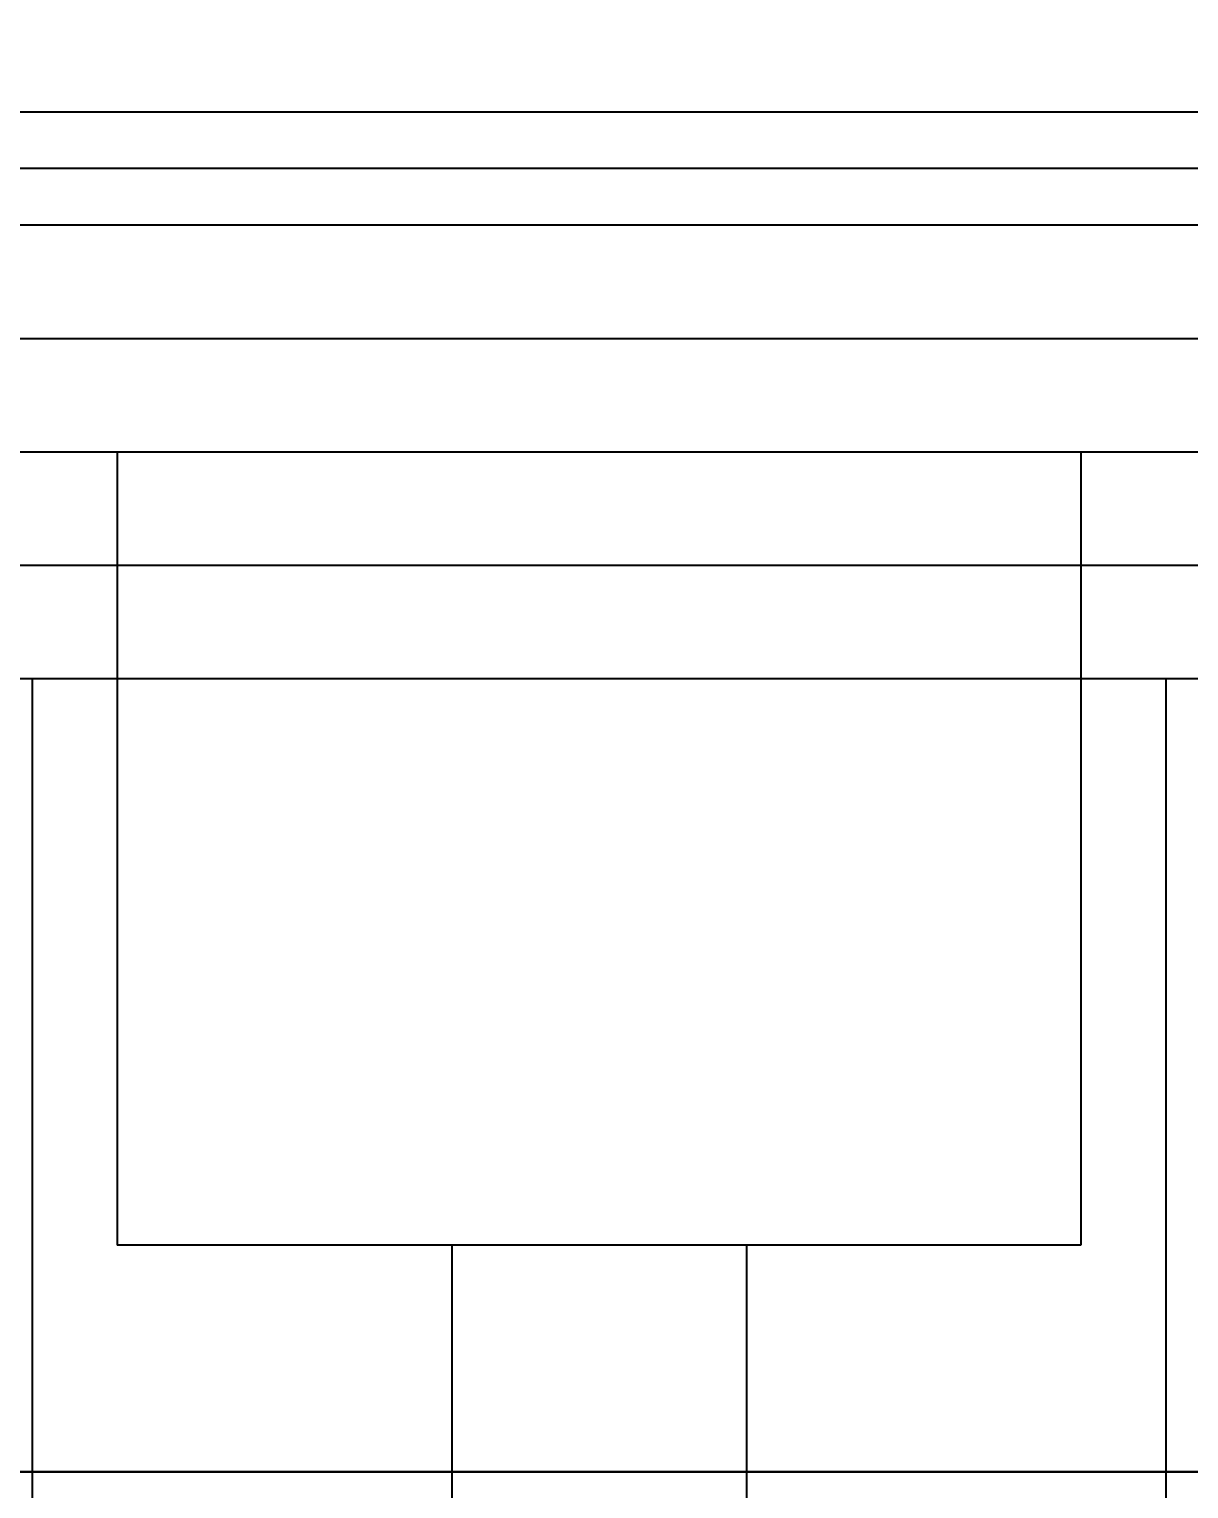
# Model space of a CAD drawing. Extents: x 114 to 332, y 121 to 329.
# Drawn here: x 160.19 to 170.42, y 285.43 to 298.31 of the extents above; entities that cross this region are included whole.
import ezdxf

# ---------------------------------------------------------------- set-up
doc = ezdxf.new("R2010")
doc.units = 0
doc.layers.get('0').update_dxf_attribs({"linetype": 'CONTINUOUS'})
doc.layers.add('08-17-1_DXF_CONTINUOUS_LIN', color=7, linetype='CONTINUOUS')
doc.layers.add('CAXA4', color=3, linetype='CONTINUOUS')
doc.styles.add('标准', font='', dxfattribs={"width": 0.667})
doc.styles.get('标准').set_extended_font_data('仿宋_GB2312')
doc.dimstyles.new('标准', dxfattribs={"dimtxt": 3.5, "dimasz": 4, "dimexe": 2, "dimexo": 0, "dimtad": 1, "dimdec": 1, "dimtxsty": '标准', "dimcen": 0, "dimdle": 6, "dimazin": 3, "dimtfac": 1, "dimtdec": 3, "dimtmove": 0, "dimatfit": 3, "dimtolj": 1, "dimtzin": 0})

# ---------------------------------------------------------------- blocks, each defined once
blk = doc.blocks.new('*D1')
at = {"layer": 'CAXA4', "linetype": 'CONTINUOUS'}
for points in [[(114.27, 323.195), (118.27, 323.695), (118.27, 322.695)], [(216.17, 323.195), (212.17, 323.695), (212.17, 322.695)]]:
    blk.add_hatch(color=0, dxfattribs=at).paths.add_polyline_path(points, flags=0)
at = {"layer": 'CAXA4', "color": 0, "linetype": 'CONTINUOUS'}
for p, q in [((114.27, 285.58), (114.27, 325.195)), ((216.17, 285.58), (216.17, 325.195)), ((216.17, 323.195), (114.27, 323.195))]:
    blk.add_line(p, q, dxfattribs=at)
at = {"layer": 'CAXA4', "color": 0, "linetype": 'CONTINUOUS', "insert": (160.522, 328.615), "char_height": 3.5, "attachment_point": 1, "style": '标准'}
blk.add_mtext('\\f仿宋_GB2312|b0|i0|p34;101.9', dxfattribs=at)

msp = doc.modelspace()

# ---------------------------------------------------------------- linework, layer by layer
at = {"color": 6, "linetype": 'CONTINUOUS'}
for p, q in [((194.067, 297.58), (136.372, 297.58)), ((193.62, 297.08), (136.82, 297.08)), ((195.085, 296.581), (135.354, 296.58)), ((137.22, 295.58), (193.22, 295.58)), ((115.427, 294.58), (215.012, 294.58)), ((160.97, 294.58), (160.97, 287.58)), ((169.47, 294.58), (169.47, 287.58)), ((135.406, 293.581), (179.62, 293.581)), ((116.392, 292.58), (214.047, 292.58)), ((160.22, 292.58), (160.22, 284.38)), ((170.22, 292.58), (170.22, 284.38)), ((169.47, 287.58), (160.97, 287.58)), ((163.92, 287.58), (163.92, 284.38)), ((166.52, 287.58), (166.52, 284.38)), ((114.27, 285.58), (216.17, 285.58))]:
    msp.add_line(p, q, dxfattribs=at)
at = {"layer": '08-17-1_DXF_CONTINUOUS_LIN', "color": 7, "linetype": 'CONTINUOUS'}
msp.add_line((216.17, 285.58), (114.27, 285.58), dxfattribs=at)
for points, knots in [([(115.37, 285.58), (116.594, 285.58), (118.43, 285.58), (120.879, 285.58), (122.409, 285.58), (123.633, 285.58), (124.399, 285.58), (125.013, 285.58), (125.493, 285.58), (125.983, 285.58), (126.967, 285.58), (128.442, 285.58), (130.41, 285.58), (132.377, 285.58), (133.852, 285.58), (134.836, 285.58), (135.325, 285.58), (135.809, 285.58), (136.455, 285.58), (137.252, 285.58), (138.529, 285.58), (140.126, 285.58), (142.041, 285.58), (143.638, 285.58), (144.755, 285.58), (145.394, 285.58), (145.879, 285.58), (146.38, 285.58), (147.054, 285.58), (148.237, 285.58), (149.924, 285.58), (151.95, 285.58), (153.639, 285.58), (154.989, 285.58), (155.833, 285.58), (156.508, 285.58), (157.187, 285.58), (158.374, 285.58), (160.071, 285.58), (162.108, 285.58), (164.144, 285.58), (165.842, 285.58), (167.029, 285.58), (167.706, 285.58), (168.378, 285.58), (169.217, 285.58), (170.56, 285.58), (172.238, 285.58), (174.924, 285.58), (176.938, 285.58), (178.28, 285.58)], [0, 0, 0, 0, 3.822791, 5.734186, 7.645582, 8.60128, 9.556977, 10.034826, 10.526815, 11.026373, 11.525931, 13.524163, 15.522394, 17.520625, 19.518857, 20.018415, 20.517973, 21.009962, 21.487811, 22.443508, 23.399206, 25.310602, 27.221997, 29.133393, 30.08909, 30.566939, 31.044788, 31.544346, 32.043904, 33.04302, 35.041251, 37.039482, 39.037714, 40.03683, 41.035945, 41.535503, 42.034703, 43.033819, 45.03205, 47.030282, 49.028513, 51.026745, 52.02586, 52.523425, 53.018061, 54.007331, 54.996602, 56.975143, 58.953684, 62.910766, 62.910766, 62.910766, 62.910766]), ([(178.28, 285.58), (176.983, 285.58), (175.038, 285.58), (172.444, 285.58), (170.822, 285.58), (169.525, 285.58), (168.714, 285.58), (168.062, 285.58), (167.562, 285.58), (167.055, 285.58), (166.037, 285.58), (164.51, 285.58), (162.473, 285.58), (160.436, 285.58), (158.909, 285.58), (157.89, 285.58), (157.384, 285.58), (156.885, 285.58), (156.234, 285.58), (155.426, 285.58), (154.134, 285.58), (152.518, 285.58), (150.58, 285.58), (148.964, 285.58), (147.833, 285.58), (147.187, 285.58), (146.693, 285.58), (146.202, 285.58), (145.533, 285.58), (144.364, 285.58), (142.693, 285.58), (140.689, 285.58), (139.019, 285.58), (137.682, 285.58), (136.848, 285.58), (136.178, 285.58), (135.519, 285.58), (134.372, 285.58), (132.731, 285.58), (130.762, 285.58), (128.793, 285.58), (127.153, 285.58), (126.004, 285.58), (125.353, 285.58), (124.721, 285.58), (123.927, 285.58), (122.66, 285.58), (121.075, 285.58), (118.539, 285.58), (116.637, 285.58), (115.37, 285.58)], [0, 0, 0, 0, 3.822791, 5.734186, 7.645582, 8.60128, 9.556977, 10.034826, 10.526815, 11.026373, 11.525931, 13.524163, 15.522394, 17.520625, 19.518857, 20.018415, 20.517973, 21.009962, 21.487811, 22.443508, 23.399206, 25.310602, 27.221997, 29.133393, 30.08909, 30.566939, 31.044788, 31.544346, 32.043904, 33.04302, 35.041251, 37.039482, 39.037714, 40.03683, 41.035945, 41.535503, 42.034703, 43.033819, 45.03205, 47.030282, 49.028513, 51.026745, 52.02586, 52.523425, 53.018061, 54.007331, 54.996602, 56.975143, 58.953684, 62.910766, 62.910766, 62.910766, 62.910766]), ([(178.223, 285.58), (176.927, 285.58), (174.983, 285.58), (172.39, 285.58), (170.77, 285.58), (169.474, 285.58), (168.664, 285.58), (168.011, 285.58), (167.512, 285.58), (167.006, 285.58), (165.988, 285.58), (164.462, 285.58), (162.427, 285.58), (160.392, 285.58), (158.865, 285.58), (157.848, 285.58), (157.342, 285.58), (156.843, 285.58), (156.193, 285.58), (155.386, 285.58), (154.094, 285.58), (152.48, 285.58), (150.543, 285.58), (148.929, 285.58), (147.798, 285.58), (147.153, 285.58), (146.659, 285.58), (146.168, 285.58), (145.5, 285.58), (144.332, 285.58), (142.663, 285.58), (140.66, 285.58), (138.991, 285.58), (137.656, 285.58), (136.822, 285.58), (136.157, 285.58), (135.675, 285.58), (135.203, 285.58), (134.261, 285.58), (132.849, 285.58), (130.967, 285.58), (129.084, 285.58), (127.673, 285.58), (126.731, 285.58), (126.34, 285.58), (126.021, 285.58), (125.699, 285.58), (125.129, 285.58), (124.31, 285.58), (123, 285.58), (121.363, 285.58), (118.744, 285.58), (116.779, 285.58), (115.47, 285.58)], [0, 0, 0, 0, 3.820121, 5.730182, 7.640243, 8.595273, 9.550304, 10.027819, 10.519465, 11.018674, 11.517883, 13.514719, 15.511555, 17.508391, 19.505227, 20.004436, 20.503645, 20.995291, 21.472806, 22.427836, 23.382867, 25.292927, 27.202988, 29.113049, 30.068079, 30.545594, 31.023109, 31.522318, 32.021528, 33.019946, 35.016782, 37.013618, 39.010454, 40.008872, 41.00729, 41.506499, 41.990908, 42.468423, 42.945939, 44.855999, 46.76606, 48.676121, 50.586182, 51.063697, 51.541212, 51.77997, 52.029601, 52.540251, 53.56155, 54.58285, 56.625449, 58.668049, 62.753248, 62.753248, 62.753248, 62.753248]), ([(115.47, 285.58), (116.693, 285.58), (118.528, 285.58), (120.975, 285.58), (122.505, 285.58), (123.728, 285.58), (124.494, 285.58), (125.107, 285.58), (125.588, 285.58), (126.077, 285.58), (127.06, 285.58), (128.535, 285.58), (130.501, 285.58), (132.467, 285.58), (133.941, 285.58), (134.925, 285.58), (135.413, 285.58), (135.897, 285.58), (136.542, 285.58), (137.339, 285.58), (138.616, 285.58), (140.211, 285.58), (142.125, 285.58), (143.721, 285.58), (144.837, 285.58), (145.476, 285.58), (145.96, 285.58), (146.461, 285.58), (147.135, 285.58), (148.316, 285.58), (150.003, 285.58), (152.028, 285.58), (153.715, 285.58), (155.064, 285.58), (155.908, 285.58), (156.577, 285.58), (157.073, 285.58), (157.562, 285.58), (158.536, 285.58), (159.996, 285.58), (161.942, 285.58), (163.889, 285.58), (165.348, 285.58), (166.322, 285.58), (166.727, 285.58), (167.055, 285.58), (167.395, 285.58), (167.999, 285.58), (168.866, 285.58), (170.252, 285.58), (171.985, 285.58), (174.757, 285.58), (176.837, 285.58), (178.223, 285.58)], [0, 0, 0, 0, 3.820121, 5.730182, 7.640243, 8.595273, 9.550304, 10.027819, 10.519465, 11.018674, 11.517883, 13.514719, 15.511555, 17.508391, 19.505227, 20.004436, 20.503645, 20.995291, 21.472806, 22.427836, 23.382867, 25.292927, 27.202988, 29.113049, 30.068079, 30.545594, 31.023109, 31.522318, 32.021527, 33.019946, 35.016782, 37.013618, 39.010454, 40.008872, 41.00729, 41.506499, 41.990908, 42.468423, 42.945939, 44.855999, 46.76606, 48.676121, 50.586182, 51.063697, 51.541212, 51.77997, 52.029601, 52.540251, 53.56155, 54.58285, 56.625449, 58.668049, 62.753248, 62.753248, 62.753248, 62.753248]), ([(177.769, 285.58), (176.48, 285.58), (174.547, 285.58), (171.97, 285.58), (170.359, 285.58), (169.07, 285.58), (168.265, 285.58), (167.621, 285.58), (166.975, 285.58), (165.847, 285.58), (164.234, 285.58), (162.299, 285.58), (160.364, 285.58), (158.751, 285.58), (157.623, 285.58), (156.978, 285.58), (156.337, 285.58), (155.534, 285.58), (154.25, 285.58), (152.645, 285.58), (150.719, 285.58), (149.115, 285.58), (147.991, 285.58), (147.349, 285.58), (146.859, 285.58), (146.37, 285.58), (145.706, 285.58), (144.545, 285.58), (142.885, 285.58), (140.894, 285.58), (139.235, 285.58), (137.907, 285.58), (137.078, 285.58), (136.418, 285.58), (135.938, 285.58), (135.468, 285.58), (134.532, 285.58), (133.129, 285.58), (131.257, 285.58), (129.385, 285.58), (127.826, 285.58), (126.732, 285.58), (126.105, 285.58), (125.486, 285.58), (124.703, 285.58), (123.455, 285.58), (121.892, 285.58), (119.393, 285.58), (117.519, 285.58), (116.27, 285.58)], [0, 0, 0, 0, 3.798857, 5.698285, 7.597713, 8.547427, 9.497142, 9.971999, 10.446545, 11.396259, 13.295687, 15.195115, 17.094544, 18.993972, 19.943686, 20.418232, 20.893089, 21.842804, 22.792518, 24.691946, 26.591374, 28.490803, 29.440517, 29.915374, 30.390231, 30.886661, 31.383091, 32.375952, 34.361672, 36.347393, 38.333113, 39.325974, 40.318834, 40.815264, 41.296977, 41.771834, 42.246691, 44.14612, 46.045548, 47.944976, 49.844405, 50.794119, 51.272688, 51.759656, 52.733593, 53.707529, 55.655401, 57.603274, 61.499018, 61.499018, 61.499018, 61.499018]), ([(116.27, 285.58), (117.488, 285.58), (119.315, 285.58), (121.751, 285.58), (123.273, 285.58), (124.491, 285.58), (125.254, 285.58), (125.86, 285.58), (126.481, 285.58), (127.573, 285.58), (129.131, 285.58), (131.002, 285.58), (132.873, 285.58), (134.433, 285.58), (135.522, 285.58), (136.148, 285.58), (136.785, 285.58), (137.577, 285.58), (138.846, 285.58), (140.432, 285.58), (142.335, 285.58), (143.922, 285.58), (145.032, 285.58), (145.667, 285.58), (146.148, 285.58), (146.646, 285.58), (147.316, 285.58), (148.49, 285.58), (150.167, 285.58), (152.18, 285.58), (153.857, 285.58), (155.199, 285.58), (156.038, 285.58), (156.703, 285.58), (157.196, 285.58), (157.682, 285.58), (158.65, 285.58), (160.101, 285.58), (162.036, 285.58), (163.971, 285.58), (165.584, 285.58), (166.713, 285.58), (167.364, 285.58), (168.022, 285.58), (168.848, 285.58), (170.169, 285.58), (171.821, 285.58), (174.465, 285.58), (176.447, 285.58), (177.769, 285.58)], [0, 0, 0, 0, 3.798857, 5.698285, 7.597713, 8.547427, 9.497142, 9.971999, 10.446545, 11.396259, 13.295687, 15.195115, 17.094544, 18.993972, 19.943686, 20.418232, 20.893089, 21.842803, 22.792518, 24.691946, 26.591374, 28.490803, 29.440517, 29.915374, 30.390231, 30.886661, 31.383091, 32.375952, 34.361672, 36.347393, 38.333113, 39.325974, 40.318834, 40.815264, 41.296977, 41.771834, 42.246691, 44.14612, 46.045548, 47.944976, 49.844404, 50.794119, 51.272688, 51.759656, 52.733593, 53.707529, 55.655401, 57.603274, 61.499018, 61.499018, 61.499018, 61.499018]), ([(135.26, 285.58), (136.136, 285.58), (137.887, 285.58), (140.077, 285.58), (141.608, 285.58), (142.486, 285.58), (143.371, 285.58), (144.475, 285.58), (145.801, 285.58), (147.126, 285.58), (148.231, 285.58), (149.006, 285.58), (149.459, 285.58), (149.928, 285.58), (150.521, 285.58), (151.47, 285.58), (152.656, 285.58), (154.079, 285.58), (155.264, 285.58), (156.094, 285.58), (156.569, 285.58), (156.917, 285.58), (157.259, 285.58), (157.705, 285.58), (158.486, 285.58), (160.048, 285.58), (161.833, 285.58), (163.394, 285.58), (164.287, 285.58), (165.18, 285.58), (166.296, 285.58), (167.636, 285.58), (168.975, 285.58), (170.091, 285.58), (170.876, 285.58), (171.335, 285.58), (171.81, 285.58), (172.413, 285.58), (173.378, 285.58), (174.584, 285.58), (176.513, 285.58), (177.96, 285.58), (178.925, 285.58)], [0, 0, 0, 0, 2.66274, 5.325481, 6.656851, 7.322333, 7.988018, 9.319388, 10.650759, 11.982129, 13.313499, 13.979184, 14.319308, 14.674335, 15.384388, 16.094441, 17.514546, 18.934652, 20.354758, 21.064811, 21.419838, 21.774864, 22.107707, 22.440549, 23.106234, 24.437604, 27.100345, 28.431715, 29.097197, 29.762882, 31.094252, 32.425623, 33.756993, 35.088363, 35.754048, 36.095959, 36.456355, 37.177146, 37.897937, 39.33952, 40.781103, 43.664268, 43.664268, 43.664268, 43.664268]), ([(178.925, 285.58), (178.034, 285.58), (176.252, 285.58), (174.025, 285.58), (172.467, 285.58), (171.576, 285.58), (170.682, 285.58), (169.567, 285.58), (168.227, 285.58), (166.888, 285.58), (165.772, 285.58), (164.988, 285.58), (164.532, 285.58), (164.061, 285.58), (163.466, 285.58), (162.514, 285.58), (161.324, 285.58), (159.896, 285.58), (158.706, 285.58), (157.872, 285.58), (157.397, 285.58), (157.047, 285.58), (156.706, 285.58), (156.261, 285.58), (155.483, 285.58), (153.926, 285.58), (152.147, 285.58), (150.59, 285.58), (149.701, 285.58), (148.818, 285.58), (147.712, 285.58), (146.386, 285.58), (145.06, 285.58), (143.955, 285.58), (143.177, 285.58), (142.724, 285.58), (142.257, 285.58), (141.663, 285.58), (140.715, 285.58), (139.529, 285.58), (137.632, 285.58), (136.209, 285.58), (135.26, 285.58)], [0, 0, 0, 0, 2.66274, 5.325481, 6.656851, 7.322333, 7.988018, 9.319388, 10.650759, 11.982129, 13.313499, 13.979184, 14.319308, 14.674335, 15.384388, 16.094441, 17.514546, 18.934652, 20.354758, 21.064811, 21.419838, 21.774864, 22.107707, 22.440549, 23.106234, 24.437604, 27.100345, 28.431715, 29.097197, 29.762882, 31.094252, 32.425623, 33.756993, 35.088363, 35.754048, 36.095959, 36.456355, 37.177146, 37.897937, 39.33952, 40.781103, 43.664268, 43.664268, 43.664268, 43.664268]), ([(178.925, 285.58), (178.034, 285.58), (176.252, 285.58), (174.025, 285.58), (172.467, 285.58), (171.576, 285.58), (170.682, 285.58), (169.567, 285.58), (168.227, 285.58), (166.888, 285.58), (165.772, 285.58), (164.988, 285.58), (164.532, 285.58), (164.061, 285.58), (163.466, 285.58), (162.514, 285.58), (161.324, 285.58), (159.896, 285.58), (158.706, 285.58), (157.872, 285.58), (157.397, 285.58), (157.047, 285.58), (156.706, 285.58), (156.261, 285.58), (155.483, 285.58), (153.926, 285.58), (152.147, 285.58), (150.59, 285.58), (149.701, 285.58), (148.818, 285.58), (147.712, 285.58), (146.386, 285.58), (145.06, 285.58), (143.955, 285.58), (143.177, 285.58), (142.724, 285.58), (142.257, 285.58), (141.663, 285.58), (140.715, 285.58), (139.529, 285.58), (137.632, 285.58), (136.209, 285.58), (135.26, 285.58)], [0, 0, 0, 0, 2.66274, 5.325481, 6.656851, 7.322333, 7.988018, 9.319388, 10.650759, 11.982129, 13.313499, 13.979184, 14.319308, 14.674335, 15.384388, 16.094441, 17.514546, 18.934652, 20.354758, 21.064811, 21.419838, 21.774864, 22.107707, 22.440549, 23.106234, 24.437604, 27.100345, 28.431715, 29.097197, 29.762882, 31.094252, 32.425623, 33.756993, 35.088363, 35.754048, 36.095959, 36.456355, 37.177146, 37.897937, 39.33952, 40.781103, 43.664268, 43.664268, 43.664268, 43.664268]), ([(135.26, 285.58), (136.136, 285.58), (137.887, 285.58), (140.077, 285.58), (141.608, 285.58), (142.486, 285.58), (143.371, 285.58), (144.475, 285.58), (145.801, 285.58), (147.126, 285.58), (148.231, 285.58), (149.006, 285.58), (149.459, 285.58), (149.928, 285.58), (150.521, 285.58), (151.47, 285.58), (152.656, 285.58), (154.079, 285.58), (155.264, 285.58), (156.094, 285.58), (156.569, 285.58), (156.917, 285.58), (157.259, 285.58), (157.705, 285.58), (158.486, 285.58), (160.048, 285.58), (161.833, 285.58), (163.394, 285.58), (164.287, 285.58), (165.18, 285.58), (166.296, 285.58), (167.636, 285.58), (168.975, 285.58), (170.091, 285.58), (170.876, 285.58), (171.335, 285.58), (171.81, 285.58), (172.413, 285.58), (173.378, 285.58), (174.584, 285.58), (176.513, 285.58), (177.96, 285.58), (178.925, 285.58)], [0, 0, 0, 0, 2.66274, 5.325481, 6.656851, 7.322333, 7.988018, 9.319388, 10.650759, 11.982129, 13.313499, 13.979184, 14.319308, 14.674335, 15.384388, 16.094441, 17.514546, 18.934652, 20.354758, 21.064811, 21.419838, 21.774864, 22.107707, 22.440549, 23.106234, 24.437604, 27.100345, 28.431715, 29.097197, 29.762882, 31.094252, 32.425623, 33.756993, 35.088363, 35.754048, 36.095959, 36.456355, 37.177146, 37.897937, 39.33952, 40.781103, 43.664268, 43.664268, 43.664268, 43.664268]), ([(178.069, 285.58), (177.306, 285.58), (175.778, 285.58), (174.06, 285.58), (172.914, 285.58), (172.436, 285.58), (172.05, 285.58), (171.648, 285.58), (170.929, 285.58), (169.898, 285.58), (168.662, 285.58), (167.425, 285.58), (166.395, 285.58), (165.571, 285.58), (164.746, 285.58), (163.304, 285.58), (161.655, 285.58), (160.213, 285.58), (159.388, 285.58), (158.77, 285.58), (158.153, 285.58), (157.331, 285.58), (155.892, 285.58), (154.248, 285.58), (152.808, 285.58), (151.987, 285.58), (150.761, 285.58), (148.918, 285.58), (147.078, 285.58), (145.849, 285.58), (145.035, 285.58), (143.614, 285.58), (141.582, 285.58), (139.957, 285.58), (139.145, 285.58)], [0, 0, 0, 0, 2.28619, 4.57238, 5.143928, 5.715475, 6.001249, 6.301603, 6.917107, 8.148116, 9.379124, 10.610133, 11.841141, 12.456646, 13.071986, 14.302995, 16.765012, 17.996021, 18.611525, 19.227029, 19.842534, 20.458038, 21.689046, 24.151063, 25.382072, 25.997413, 26.612917, 29.074934, 31.536952, 32.152456, 32.76792, 33.999299, 36.462058, 38.924816, 38.924816, 38.924816, 38.924816]), ([(139.145, 285.58), (139.899, 285.58), (141.407, 285.58), (143.104, 285.58), (144.235, 285.58), (144.706, 285.58), (145.088, 285.58), (145.487, 285.58), (146.2, 285.58), (147.222, 285.58), (148.449, 285.58), (149.676, 285.58), (150.699, 285.58), (151.516, 285.58), (152.337, 285.58), (153.776, 285.58), (155.42, 285.58), (156.859, 285.58), (157.681, 285.58), (158.297, 285.58), (158.916, 285.58), (159.74, 285.58), (161.182, 285.58), (162.831, 285.58), (164.273, 285.58), (165.097, 285.58), (166.334, 285.58), (167.777, 285.58), (169.425, 285.58), (170.456, 285.58), (171.283, 285.58), (172.116, 285.58), (173.581, 285.58), (175.676, 285.58), (177.351, 285.58), (178.189, 285.58)], [0, 0, 0, 0, 2.286195, 4.57239, 5.143939, 5.715487, 6.001262, 6.301616, 6.917122, 8.148133, 9.379144, 10.610155, 11.841166, 12.456672, 13.072014, 14.303025, 16.765047, 17.996059, 18.611564, 19.22707, 19.842575, 20.458081, 21.689092, 24.151114, 25.382125, 25.997468, 26.612973, 29.074996, 30.306007, 31.537018, 32.152523, 32.775451, 34.02923, 36.536789, 39.044348, 39.044348, 39.044348, 39.044348]), ([(172.491, 285.58), (172.415, 285.58), (172.301, 285.58), (172.151, 285.58), (172.033, 285.58), (171.953, 285.58), (171.835, 285.58), (171.672, 285.58), (171.478, 285.58), (171.256, 285.58), (171.093, 285.58), (170.866, 285.58), (170.583, 285.58), (170.296, 285.58), (170.007, 285.58), (169.663, 285.58), (169.251, 285.58), (168.839, 285.58), (168.459, 285.58), (168.178, 285.58), (167.895, 285.58), (167.659, 285.58), (167.474, 285.58), (167.276, 285.58), (166.932, 285.58), (166.54, 285.58), (166.195, 285.58), (165.999, 285.58), (165.794, 285.58), (165.54, 285.58), (165.234, 285.58), (164.927, 285.58), (164.673, 285.58), (164.469, 285.58), (164.273, 285.58), (163.928, 285.58), (163.534, 285.58), (163.19, 285.58), (162.992, 285.58), (162.807, 285.58), (162.57, 285.58), (162.288, 285.58), (162.006, 285.58), (161.625, 285.58), (161.212, 285.58), (160.799, 285.58), (160.454, 285.58), (160.165, 285.58), (159.876, 285.58), (159.592, 285.58), (159.364, 285.58), (159.2, 285.58), (158.977, 285.58), (158.782, 285.58), (158.618, 285.58), (158.498, 285.58), (158.417, 285.58), (158.296, 285.58), (158.143, 285.58), (158.026, 285.58), (157.948, 285.58)], [0, 0, 0, 0, 0.450932, 0.676398, 0.901863, 1.127024, 1.239757, 1.35249, 1.803422, 2.028888, 2.254393, 2.483872, 2.71335, 3.172308, 3.400081, 3.625547, 4.076478, 4.527488, 4.756967, 4.986446, 5.215925, 5.445404, 5.560143, 5.672945, 5.898411, 6.349343, 6.574809, 6.687542, 6.801971, 7.03145, 7.260929, 7.490408, 7.719887, 7.834316, 7.947049, 8.172515, 8.623447, 8.848913, 8.961715, 9.076454, 9.305933, 9.535412, 9.764891, 9.99437, 10.44538, 10.896312, 11.121777, 11.34955, 11.808508, 12.037986, 12.267465, 12.49297, 12.718436, 13.169368, 13.282101, 13.394834, 13.623975, 13.853759, 14.083543, 14.543112, 14.543112, 14.543112, 14.543112]), ([(157.948, 285.58), (158.024, 285.58), (158.138, 285.58), (158.288, 285.58), (158.406, 285.58), (158.486, 285.58), (158.604, 285.58), (158.767, 285.58), (158.961, 285.58), (159.183, 285.58), (159.346, 285.58), (159.574, 285.58), (159.856, 285.58), (160.143, 285.58), (160.432, 285.58), (160.776, 285.58), (161.188, 285.58), (161.6, 285.58), (161.98, 285.58), (162.261, 285.58), (162.544, 285.58), (162.781, 285.58), (162.965, 285.58), (163.163, 285.58), (163.507, 285.58), (163.9, 285.58), (164.244, 285.58), (164.44, 285.58), (164.645, 285.58), (164.899, 285.58), (165.205, 285.58), (165.512, 285.58), (165.766, 285.58), (165.97, 285.58), (166.167, 285.58), (166.512, 285.58), (166.905, 285.58), (167.249, 285.58), (167.447, 285.58), (167.632, 285.58), (167.869, 285.58), (168.152, 285.58), (168.433, 285.58), (168.814, 285.58), (169.227, 285.58), (169.64, 285.58), (169.985, 285.58), (170.275, 285.58), (170.563, 285.58), (170.847, 285.58), (171.075, 285.58), (171.239, 285.58), (171.462, 285.58), (171.657, 285.58), (171.821, 285.58), (171.941, 285.58), (172.022, 285.58), (172.143, 285.58), (172.297, 285.58), (172.414, 285.58), (172.491, 285.58)], [0, 0, 0, 0, 0.450932, 0.676398, 0.901863, 1.127024, 1.239757, 1.35249, 1.803422, 2.028888, 2.254393, 2.483872, 2.71335, 3.172308, 3.400081, 3.625547, 4.076478, 4.527488, 4.756967, 4.986446, 5.215925, 5.445404, 5.560143, 5.672945, 5.898411, 6.349343, 6.574809, 6.687542, 6.801971, 7.03145, 7.260929, 7.490408, 7.719887, 7.834316, 7.947049, 8.172515, 8.623447, 8.848913, 8.961715, 9.076454, 9.305933, 9.535412, 9.764891, 9.99437, 10.44538, 10.896312, 11.121777, 11.34955, 11.808508, 12.037986, 12.267465, 12.49297, 12.718436, 13.169368, 13.282101, 13.394834, 13.623975, 13.853759, 14.083543, 14.543112, 14.543112, 14.543112, 14.543112]), ([(170.22, 285.58), (170.204, 285.58), (170.182, 285.58), (170.145, 285.58), (170.138, 285.58), (170.05, 285.58), (169.985, 285.58), (169.909, 285.58), (169.855, 285.58), (169.724, 285.58), (169.615, 285.58), (169.495, 285.58), (169.395, 285.58), (169.224, 285.58), (169.071, 285.58), (168.909, 285.58), (168.766, 285.58), (168.564, 285.58), (168.379, 285.58), (168.187, 285.58), (168.009, 285.58), (167.784, 285.58), (167.572, 285.58), (167.354, 285.58), (167.146, 285.58), (166.906, 285.58), (166.675, 285.58), (166.44, 285.58), (166.209, 285.58), (165.96, 285.58), (165.714, 285.58), (165.467, 285.58), (165.221, 285.58), (164.977, 285.58), (164.734, 285.58), (164.492, 285.58), (164.246, 285.58), (164.016, 285.58), (163.781, 285.58), (163.549, 285.58), (163.309, 285.58), (163.1, 285.58), (162.883, 285.58), (162.67, 285.58), (162.444, 285.58), (162.263, 285.58), (162.067, 285.58), (161.879, 285.58), (161.675, 285.58), (161.532, 285.58), (161.373, 285.58), (161.223, 285.58), (161.053, 285.58), (160.953, 285.58), (160.832, 285.58), (160.722, 285.58), (160.591, 285.58), (160.536, 285.58), (160.459, 285.58), (160.393, 285.58), (160.304, 285.58), (160.298, 285.58), (160.267, 285.58), (160.248, 285.58), (160.205, 285.58), (160.247, 285.58), (160.265, 285.58), (160.295, 285.58), (160.301, 285.58), (160.389, 285.58), (160.454, 285.58), (160.53, 285.58), (160.584, 285.58), (160.715, 285.58), (160.824, 285.58), (160.944, 285.58), (161.044, 285.58), (161.216, 285.58), (161.368, 285.58), (161.53, 285.58), (161.673, 285.58), (161.875, 285.58), (162.06, 285.58), (162.252, 285.58), (162.43, 285.58), (162.655, 285.58), (162.867, 285.58), (163.085, 285.58), (163.293, 285.58), (163.533, 285.58), (163.764, 285.58), (163.999, 285.58), (164.23, 285.58), (164.479, 285.58), (164.725, 285.58), (164.973, 285.58), (165.218, 285.58), (165.462, 285.58), (165.705, 285.58), (165.947, 285.58), (166.193, 285.58), (166.423, 285.58), (166.658, 285.58), (166.89, 285.58), (167.13, 285.58), (167.339, 285.58), (167.557, 285.58), (167.769, 285.58), (167.996, 285.58), (168.176, 285.58), (168.372, 285.58), (168.56, 285.58), (168.764, 285.58), (168.907, 285.58), (169.066, 285.58), (169.216, 285.58), (169.386, 285.58), (169.486, 285.58), (169.607, 285.58), (169.717, 285.58), (169.848, 285.58), (169.903, 285.58), (169.98, 285.58), (170.046, 285.58), (170.135, 285.58), (170.142, 285.58), (170.181, 285.58), (170.203, 285.58), (170.22, 285.58)], [0, 0, 0, 0, 0.311116, 0.466673, 0.622231, 0.777789, 0.933347, 1.088905, 1.244463, 1.40002, 1.555578, 1.711136, 1.866694, 2.02502, 2.183347, 2.341673, 2.5, 2.655558, 2.811116, 2.966673, 3.122231, 3.277789, 3.433347, 3.588905, 3.744462, 3.90002, 4.055578, 4.211136, 4.366694, 4.52502, 4.683347, 4.841673, 5, 5.155558, 5.311115, 5.466673, 5.622231, 5.777789, 5.933347, 6.088905, 6.244462, 6.40002, 6.555578, 6.711136, 6.866694, 7.02502, 7.183347, 7.341673, 7.5, 7.655558, 7.811115, 7.966673, 8.122231, 8.277789, 8.433347, 8.588904, 8.744462, 8.90002, 9.055578, 9.211136, 9.366694, 9.52502, 9.683347, 9.841673, 10, 10.155558, 10.311115, 10.466673, 10.622231, 10.777789, 10.933347, 11.088904, 11.244462, 11.40002, 11.555578, 11.711136, 11.866693, 12.02502, 12.183347, 12.341673, 12.5, 12.655557, 12.811115, 12.966673, 13.122231, 13.277789, 13.433347, 13.588904, 13.744462, 13.90002, 14.055578, 14.211136, 14.366693, 14.52502, 14.683346, 14.841673, 15, 15.155557, 15.311115, 15.466673, 15.622231, 15.777789, 15.933346, 16.088904, 16.244462, 16.40002, 16.555578, 16.711136, 16.866693, 17.02502, 17.183346, 17.341673, 17.5, 17.655557, 17.811115, 17.966673, 18.122231, 18.277789, 18.433346, 18.588904, 18.744462, 18.90002, 19.055578, 19.211135, 19.366693, 19.52502, 19.683347, 20, 20, 20, 20]), ([(170.22, 285.58), (170.204, 285.58), (170.182, 285.58), (170.145, 285.58), (170.138, 285.58), (170.05, 285.58), (169.985, 285.58), (169.909, 285.58), (169.855, 285.58), (169.724, 285.58), (169.615, 285.58), (169.495, 285.58), (169.395, 285.58), (169.224, 285.58), (169.071, 285.58), (168.909, 285.58), (168.766, 285.58), (168.564, 285.58), (168.379, 285.58), (168.187, 285.58), (168.009, 285.58), (167.784, 285.58), (167.572, 285.58), (167.354, 285.58), (167.146, 285.58), (166.906, 285.58), (166.675, 285.58), (166.44, 285.58), (166.209, 285.58), (165.96, 285.58), (165.714, 285.58), (165.467, 285.58), (165.221, 285.58), (164.977, 285.58), (164.734, 285.58), (164.492, 285.58), (164.246, 285.58), (164.016, 285.58), (163.781, 285.58), (163.549, 285.58), (163.309, 285.58), (163.1, 285.58), (162.883, 285.58), (162.67, 285.58), (162.444, 285.58), (162.263, 285.58), (162.067, 285.58), (161.879, 285.58), (161.675, 285.58), (161.532, 285.58), (161.373, 285.58), (161.223, 285.58), (161.053, 285.58), (160.953, 285.58), (160.832, 285.58), (160.722, 285.58), (160.591, 285.58), (160.536, 285.58), (160.459, 285.58), (160.393, 285.58), (160.304, 285.58), (160.298, 285.58), (160.267, 285.58), (160.248, 285.58), (160.205, 285.58), (160.247, 285.58), (160.265, 285.58), (160.295, 285.58), (160.301, 285.58), (160.389, 285.58), (160.454, 285.58), (160.53, 285.58), (160.584, 285.58), (160.715, 285.58), (160.824, 285.58), (160.944, 285.58), (161.044, 285.58), (161.216, 285.58), (161.368, 285.58), (161.53, 285.58), (161.673, 285.58), (161.875, 285.58), (162.06, 285.58), (162.252, 285.58), (162.43, 285.58), (162.655, 285.58), (162.867, 285.58), (163.085, 285.58), (163.293, 285.58), (163.533, 285.58), (163.764, 285.58), (163.999, 285.58), (164.23, 285.58), (164.479, 285.58), (164.725, 285.58), (164.973, 285.58), (165.218, 285.58), (165.462, 285.58), (165.705, 285.58), (165.947, 285.58), (166.193, 285.58), (166.423, 285.58), (166.658, 285.58), (166.89, 285.58), (167.13, 285.58), (167.339, 285.58), (167.557, 285.58), (167.769, 285.58), (167.996, 285.58), (168.176, 285.58), (168.372, 285.58), (168.56, 285.58), (168.764, 285.58), (168.907, 285.58), (169.066, 285.58), (169.216, 285.58), (169.386, 285.58), (169.486, 285.58), (169.607, 285.58), (169.717, 285.58), (169.848, 285.58), (169.903, 285.58), (169.98, 285.58), (170.046, 285.58), (170.135, 285.58), (170.142, 285.58), (170.181, 285.58), (170.203, 285.58), (170.22, 285.58)], [0, 0, 0, 0, 0.311116, 0.466673, 0.622231, 0.777789, 0.933347, 1.088905, 1.244463, 1.40002, 1.555578, 1.711136, 1.866694, 2.02502, 2.183347, 2.341673, 2.5, 2.655558, 2.811116, 2.966673, 3.122231, 3.277789, 3.433347, 3.588905, 3.744462, 3.90002, 4.055578, 4.211136, 4.366694, 4.52502, 4.683347, 4.841673, 5, 5.155558, 5.311115, 5.466673, 5.622231, 5.777789, 5.933347, 6.088905, 6.244462, 6.40002, 6.555578, 6.711136, 6.866694, 7.02502, 7.183347, 7.341673, 7.5, 7.655558, 7.811115, 7.966673, 8.122231, 8.277789, 8.433347, 8.588904, 8.744462, 8.90002, 9.055578, 9.211136, 9.366694, 9.52502, 9.683347, 9.841673, 10, 10.155558, 10.311115, 10.466673, 10.622231, 10.777789, 10.933347, 11.088904, 11.244462, 11.40002, 11.555578, 11.711136, 11.866693, 12.02502, 12.183347, 12.341673, 12.5, 12.655557, 12.811115, 12.966673, 13.122231, 13.277789, 13.433347, 13.588904, 13.744462, 13.90002, 14.055578, 14.211136, 14.366693, 14.52502, 14.683346, 14.841673, 15, 15.155557, 15.311115, 15.466673, 15.622231, 15.777789, 15.933346, 16.088904, 16.244462, 16.40002, 16.555578, 16.711136, 16.866693, 17.02502, 17.183346, 17.341673, 17.5, 17.655557, 17.811115, 17.966673, 18.122231, 18.277789, 18.433346, 18.588904, 18.744462, 18.90002, 19.055578, 19.211135, 19.366693, 19.52502, 19.683347, 20, 20, 20, 20]), ([(169.22, 285.58), (169.207, 285.58), (169.19, 285.58), (169.16, 285.58), (169.154, 285.58), (169.084, 285.58), (169.032, 285.58), (168.971, 285.58), (168.928, 285.58), (168.823, 285.58), (168.736, 285.58), (168.64, 285.58), (168.56, 285.58), (168.423, 285.58), (168.301, 285.58), (168.171, 285.58), (168.057, 285.58), (167.895, 285.58), (167.747, 285.58), (167.594, 285.58), (167.451, 285.58), (167.271, 285.58), (167.102, 285.58), (166.928, 285.58), (166.761, 285.58), (166.569, 285.58), (166.384, 285.58), (166.196, 285.58), (166.011, 285.58), (165.812, 285.58), (165.615, 285.58), (165.417, 285.58), (165.221, 285.58), (165.025, 285.58), (164.831, 285.58), (164.637, 285.58), (164.44, 285.58), (164.256, 285.58), (164.069, 285.58), (163.883, 285.58), (163.691, 285.58), (163.524, 285.58), (163.35, 285.58), (163.18, 285.58), (162.999, 285.58), (162.854, 285.58), (162.698, 285.58), (162.547, 285.58), (162.384, 285.58), (162.27, 285.58), (162.142, 285.58), (162.022, 285.58), (161.886, 285.58), (161.806, 285.58), (161.71, 285.58), (161.622, 285.58), (161.516, 285.58), (161.473, 285.58), (161.411, 285.58), (161.359, 285.58), (161.287, 285.58), (161.282, 285.58), (161.257, 285.58), (161.243, 285.58), (161.208, 285.58), (161.242, 285.58), (161.256, 285.58), (161.28, 285.58), (161.285, 285.58), (161.355, 285.58), (161.407, 285.58), (161.468, 285.58), (161.511, 285.58), (161.616, 285.58), (161.703, 285.58), (161.799, 285.58), (161.879, 285.58), (162.016, 285.58), (162.138, 285.58), (162.268, 285.58), (162.382, 285.58), (162.544, 285.58), (162.692, 285.58), (162.845, 285.58), (162.988, 285.58), (163.168, 285.58), (163.338, 285.58), (163.512, 285.58), (163.678, 285.58), (163.87, 285.58), (164.055, 285.58), (164.243, 285.58), (164.428, 285.58), (164.627, 285.58), (164.824, 285.58), (165.022, 285.58), (165.218, 285.58), (165.414, 285.58), (165.608, 285.58), (165.802, 285.58), (165.999, 285.58), (166.183, 285.58), (166.371, 285.58), (166.556, 285.58), (166.748, 285.58), (166.915, 285.58), (167.089, 285.58), (167.259, 285.58), (167.44, 285.58), (167.585, 285.58), (167.742, 285.58), (167.892, 285.58), (168.055, 285.58), (168.17, 285.58), (168.297, 285.58), (168.417, 285.58), (168.553, 285.58), (168.633, 285.58), (168.729, 285.58), (168.817, 285.58), (168.923, 285.58), (168.967, 285.58), (169.028, 285.58), (169.081, 285.58), (169.152, 285.58), (169.157, 285.58), (169.188, 285.58), (169.206, 285.58), (169.22, 285.58)], [0, 0, 0, 0, 0.248893, 0.373339, 0.497785, 0.622231, 0.746678, 0.871124, 0.99557, 1.120016, 1.244463, 1.368909, 1.493355, 1.620016, 1.746677, 1.873339, 2, 2.124446, 2.248892, 2.373339, 2.497785, 2.622231, 2.746677, 2.871124, 2.99557, 3.120016, 3.244462, 3.368909, 3.493355, 3.620016, 3.746677, 3.873339, 4, 4.124446, 4.248892, 4.373339, 4.497785, 4.622231, 4.746677, 4.871124, 4.99557, 5.120016, 5.244462, 5.368909, 5.493355, 5.620016, 5.746677, 5.873339, 6, 6.124446, 6.248892, 6.373339, 6.497785, 6.622231, 6.746677, 6.871124, 6.99557, 7.120016, 7.244462, 7.368909, 7.493355, 7.620016, 7.746677, 7.873339, 8, 8.124446, 8.248892, 8.373339, 8.497785, 8.622231, 8.746677, 8.871124, 8.99557, 9.120016, 9.244462, 9.368909, 9.493355, 9.620016, 9.746677, 9.873338, 10, 10.124446, 10.248892, 10.373338, 10.497785, 10.622231, 10.746677, 10.871123, 10.99557, 11.120016, 11.244462, 11.368908, 11.493355, 11.620016, 11.746677, 11.873338, 12, 12.124446, 12.248892, 12.373338, 12.497785, 12.622231, 12.746677, 12.871123, 12.99557, 13.120016, 13.244462, 13.368908, 13.493355, 13.620016, 13.746677, 13.873338, 14, 14.124446, 14.248892, 14.373338, 14.497785, 14.622231, 14.746677, 14.871123, 14.99557, 15.120016, 15.244462, 15.368908, 15.493355, 15.620016, 15.746677, 16, 16, 16, 16]), ([(169.22, 285.58), (169.207, 285.58), (169.19, 285.58), (169.16, 285.58), (169.154, 285.58), (169.084, 285.58), (169.032, 285.58), (168.971, 285.58), (168.928, 285.58), (168.823, 285.58), (168.736, 285.58), (168.64, 285.58), (168.56, 285.58), (168.423, 285.58), (168.301, 285.58), (168.171, 285.58), (168.057, 285.58), (167.895, 285.58), (167.747, 285.58), (167.594, 285.58), (167.451, 285.58), (167.271, 285.58), (167.102, 285.58), (166.928, 285.58), (166.761, 285.58), (166.569, 285.58), (166.384, 285.58), (166.196, 285.58), (166.011, 285.58), (165.812, 285.58), (165.615, 285.58), (165.417, 285.58), (165.221, 285.58), (165.025, 285.58), (164.831, 285.58), (164.637, 285.58), (164.44, 285.58), (164.256, 285.58), (164.069, 285.58), (163.883, 285.58), (163.691, 285.58), (163.524, 285.58), (163.35, 285.58), (163.18, 285.58), (162.999, 285.58), (162.854, 285.58), (162.698, 285.58), (162.547, 285.58), (162.384, 285.58), (162.27, 285.58), (162.142, 285.58), (162.022, 285.58), (161.886, 285.58), (161.806, 285.58), (161.71, 285.58), (161.622, 285.58), (161.516, 285.58), (161.473, 285.58), (161.411, 285.58), (161.359, 285.58), (161.287, 285.58), (161.282, 285.58), (161.257, 285.58), (161.243, 285.58), (161.208, 285.58), (161.242, 285.58), (161.256, 285.58), (161.28, 285.58), (161.285, 285.58), (161.355, 285.58), (161.407, 285.58), (161.468, 285.58), (161.511, 285.58), (161.616, 285.58), (161.703, 285.58), (161.799, 285.58), (161.879, 285.58), (162.016, 285.58), (162.138, 285.58), (162.268, 285.58), (162.382, 285.58), (162.544, 285.58), (162.692, 285.58), (162.845, 285.58), (162.988, 285.58), (163.168, 285.58), (163.338, 285.58), (163.512, 285.58), (163.678, 285.58), (163.87, 285.58), (164.055, 285.58), (164.243, 285.58), (164.428, 285.58), (164.627, 285.58), (164.824, 285.58), (165.022, 285.58), (165.218, 285.58), (165.414, 285.58), (165.608, 285.58), (165.802, 285.58), (165.999, 285.58), (166.183, 285.58), (166.371, 285.58), (166.556, 285.58), (166.748, 285.58), (166.915, 285.58), (167.089, 285.58), (167.259, 285.58), (167.44, 285.58), (167.585, 285.58), (167.742, 285.58), (167.892, 285.58), (168.055, 285.58), (168.17, 285.58), (168.297, 285.58), (168.417, 285.58), (168.553, 285.58), (168.633, 285.58), (168.729, 285.58), (168.817, 285.58), (168.923, 285.58), (168.967, 285.58), (169.028, 285.58), (169.081, 285.58), (169.152, 285.58), (169.157, 285.58), (169.188, 285.58), (169.206, 285.58), (169.22, 285.58)], [0, 0, 0, 0, 0.248893, 0.373339, 0.497785, 0.622231, 0.746678, 0.871124, 0.99557, 1.120016, 1.244463, 1.368909, 1.493355, 1.620016, 1.746677, 1.873339, 2, 2.124446, 2.248892, 2.373339, 2.497785, 2.622231, 2.746677, 2.871124, 2.99557, 3.120016, 3.244462, 3.368909, 3.493355, 3.620016, 3.746677, 3.873339, 4, 4.124446, 4.248892, 4.373339, 4.497785, 4.622231, 4.746677, 4.871124, 4.99557, 5.120016, 5.244462, 5.368909, 5.493355, 5.620016, 5.746677, 5.873339, 6, 6.124446, 6.248892, 6.373339, 6.497785, 6.622231, 6.746677, 6.871124, 6.99557, 7.120016, 7.244462, 7.368909, 7.493355, 7.620016, 7.746677, 7.873339, 8, 8.124446, 8.248892, 8.373339, 8.497785, 8.622231, 8.746677, 8.871124, 8.99557, 9.120016, 9.244462, 9.368909, 9.493355, 9.620016, 9.746677, 9.873338, 10, 10.124446, 10.248892, 10.373338, 10.497785, 10.622231, 10.746677, 10.871123, 10.99557, 11.120016, 11.244462, 11.368908, 11.493355, 11.620016, 11.746677, 11.873338, 12, 12.124446, 12.248892, 12.373338, 12.497785, 12.622231, 12.746677, 12.871123, 12.99557, 13.120016, 13.244462, 13.368908, 13.493355, 13.620016, 13.746677, 13.873338, 14, 14.124446, 14.248892, 14.373338, 14.497785, 14.622231, 14.746677, 14.871123, 14.99557, 15.120016, 15.244462, 15.368908, 15.493355, 15.620016, 15.746677, 16, 16, 16, 16]), ([(168.72, 285.58), (168.708, 285.58), (168.693, 285.58), (168.667, 285.58), (168.662, 285.58), (168.601, 285.58), (168.556, 285.58), (168.502, 285.58), (168.464, 285.58), (168.373, 285.58), (168.296, 285.58), (168.213, 285.58), (168.142, 285.58), (168.022, 285.58), (167.916, 285.58), (167.802, 285.58), (167.702, 285.58), (167.561, 285.58), (167.431, 285.58), (167.297, 285.58), (167.172, 285.58), (167.015, 285.58), (166.866, 285.58), (166.714, 285.58), (166.568, 285.58), (166.4, 285.58), (166.238, 285.58), (166.074, 285.58), (165.912, 285.58), (165.738, 285.58), (165.566, 285.58), (165.392, 285.58), (165.221, 285.58), (165.05, 285.58), (164.88, 285.58), (164.71, 285.58), (164.538, 285.58), (164.377, 285.58), (164.212, 285.58), (164.05, 285.58), (163.882, 285.58), (163.736, 285.58), (163.584, 285.58), (163.435, 285.58), (163.276, 285.58), (163.15, 285.58), (163.013, 285.58), (162.881, 285.58), (162.738, 285.58), (162.638, 285.58), (162.527, 285.58), (162.422, 285.58), (162.303, 285.58), (162.233, 285.58), (162.149, 285.58), (162.072, 285.58), (161.979, 285.58), (161.941, 285.58), (161.887, 285.58), (161.841, 285.58), (161.779, 285.58), (161.774, 285.58), (161.753, 285.58), (161.74, 285.58), (161.71, 285.58), (161.739, 285.58), (161.752, 285.58), (161.772, 285.58), (161.777, 285.58), (161.838, 285.58), (161.884, 285.58), (161.937, 285.58), (161.975, 285.58), (162.066, 285.58), (162.143, 285.58), (162.227, 285.58), (162.297, 285.58), (162.417, 285.58), (162.523, 285.58), (162.637, 285.58), (162.737, 285.58), (162.879, 285.58), (163.008, 285.58), (163.142, 285.58), (163.267, 285.58), (163.425, 285.58), (163.573, 285.58), (163.725, 285.58), (163.871, 285.58), (164.039, 285.58), (164.201, 285.58), (164.365, 285.58), (164.527, 285.58), (164.701, 285.58), (164.874, 285.58), (165.047, 285.58), (165.219, 285.58), (165.39, 285.58), (165.56, 285.58), (165.729, 285.58), (165.901, 285.58), (166.062, 285.58), (166.227, 285.58), (166.389, 285.58), (166.557, 285.58), (166.703, 285.58), (166.856, 285.58), (167.004, 285.58), (167.163, 285.58), (167.289, 285.58), (167.426, 285.58), (167.558, 285.58), (167.701, 285.58), (167.801, 285.58), (167.912, 285.58), (168.017, 285.58), (168.136, 285.58), (168.206, 285.58), (168.291, 285.58), (168.368, 285.58), (168.46, 285.58), (168.498, 285.58), (168.552, 285.58), (168.598, 285.58), (168.66, 285.58), (168.665, 285.58), (168.692, 285.58), (168.708, 285.58), (168.72, 285.58)], [0, 0, 0, 0, 0.217781, 0.326671, 0.435562, 0.544452, 0.653343, 0.762233, 0.871124, 0.980014, 1.088905, 1.197795, 1.306686, 1.417514, 1.528343, 1.639171, 1.75, 1.85889, 1.967781, 2.076671, 2.185562, 2.294452, 2.403343, 2.512233, 2.621124, 2.730014, 2.838905, 2.947795, 3.056686, 3.167514, 3.278343, 3.389171, 3.5, 3.60889, 3.717781, 3.826671, 3.935562, 4.044452, 4.153343, 4.262233, 4.371124, 4.480014, 4.588905, 4.697795, 4.806686, 4.917514, 5.028343, 5.139171, 5.25, 5.35889, 5.467781, 5.576671, 5.685562, 5.794452, 5.903343, 6.012233, 6.121124, 6.230014, 6.338905, 6.447795, 6.556685, 6.667514, 6.778343, 6.889171, 7, 7.10889, 7.217781, 7.326671, 7.435562, 7.544452, 7.653343, 7.762233, 7.871124, 7.980014, 8.088905, 8.197795, 8.306685, 8.417514, 8.528343, 8.639171, 8.75, 8.85889, 8.967781, 9.076671, 9.185562, 9.294452, 9.403343, 9.512233, 9.621124, 9.730014, 9.838904, 9.947795, 10.056685, 10.167514, 10.278343, 10.389171, 10.5, 10.60889, 10.717781, 10.826671, 10.935562, 11.044452, 11.153343, 11.262233, 11.371123, 11.480014, 11.588904, 11.697795, 11.806685, 11.917514, 12.028343, 12.139171, 12.25, 12.35889, 12.467781, 12.576671, 12.685562, 12.794452, 12.903342, 13.012233, 13.121123, 13.230014, 13.338904, 13.447795, 13.556685, 13.667514, 13.778343, 14, 14, 14, 14]), ([(168.72, 285.58), (168.708, 285.58), (168.693, 285.58), (168.667, 285.58), (168.662, 285.58), (168.601, 285.58), (168.556, 285.58), (168.502, 285.58), (168.464, 285.58), (168.373, 285.58), (168.296, 285.58), (168.213, 285.58), (168.142, 285.58), (168.022, 285.58), (167.916, 285.58), (167.802, 285.58), (167.702, 285.58), (167.561, 285.58), (167.431, 285.58), (167.297, 285.58), (167.172, 285.58), (167.015, 285.58), (166.866, 285.58), (166.714, 285.58), (166.568, 285.58), (166.4, 285.58), (166.238, 285.58), (166.074, 285.58), (165.912, 285.58), (165.738, 285.58), (165.566, 285.58), (165.392, 285.58), (165.221, 285.58), (165.05, 285.58), (164.88, 285.58), (164.71, 285.58), (164.538, 285.58), (164.377, 285.58), (164.212, 285.58), (164.05, 285.58), (163.882, 285.58), (163.736, 285.58), (163.584, 285.58), (163.435, 285.58), (163.276, 285.58), (163.15, 285.58), (163.013, 285.58), (162.881, 285.58), (162.738, 285.58), (162.638, 285.58), (162.527, 285.58), (162.422, 285.58), (162.303, 285.58), (162.233, 285.58), (162.149, 285.58), (162.072, 285.58), (161.979, 285.58), (161.941, 285.58), (161.887, 285.58), (161.841, 285.58), (161.779, 285.58), (161.774, 285.58), (161.753, 285.58), (161.74, 285.58), (161.71, 285.58), (161.739, 285.58), (161.752, 285.58), (161.772, 285.58), (161.777, 285.58), (161.838, 285.58), (161.884, 285.58), (161.937, 285.58), (161.975, 285.58), (162.066, 285.58), (162.143, 285.58), (162.227, 285.58), (162.297, 285.58), (162.417, 285.58), (162.523, 285.58), (162.637, 285.58), (162.737, 285.58), (162.879, 285.58), (163.008, 285.58), (163.142, 285.58), (163.267, 285.58), (163.425, 285.58), (163.573, 285.58), (163.725, 285.58), (163.871, 285.58), (164.039, 285.58), (164.201, 285.58), (164.365, 285.58), (164.527, 285.58), (164.701, 285.58), (164.874, 285.58), (165.047, 285.58), (165.219, 285.58), (165.39, 285.58), (165.56, 285.58), (165.729, 285.58), (165.901, 285.58), (166.062, 285.58), (166.227, 285.58), (166.389, 285.58), (166.557, 285.58), (166.703, 285.58), (166.856, 285.58), (167.004, 285.58), (167.163, 285.58), (167.289, 285.58), (167.426, 285.58), (167.558, 285.58), (167.701, 285.58), (167.801, 285.58), (167.912, 285.58), (168.017, 285.58), (168.136, 285.58), (168.206, 285.58), (168.291, 285.58), (168.368, 285.58), (168.46, 285.58), (168.498, 285.58), (168.552, 285.58), (168.598, 285.58), (168.66, 285.58), (168.665, 285.58), (168.692, 285.58), (168.708, 285.58), (168.72, 285.58)], [0, 0, 0, 0, 0.217781, 0.326671, 0.435562, 0.544452, 0.653343, 0.762233, 0.871124, 0.980014, 1.088905, 1.197795, 1.306686, 1.417514, 1.528343, 1.639171, 1.75, 1.85889, 1.967781, 2.076671, 2.185562, 2.294452, 2.403343, 2.512233, 2.621124, 2.730014, 2.838905, 2.947795, 3.056686, 3.167514, 3.278343, 3.389171, 3.5, 3.60889, 3.717781, 3.826671, 3.935562, 4.044452, 4.153343, 4.262233, 4.371124, 4.480014, 4.588905, 4.697795, 4.806686, 4.917514, 5.028343, 5.139171, 5.25, 5.35889, 5.467781, 5.576671, 5.685562, 5.794452, 5.903343, 6.012233, 6.121124, 6.230014, 6.338905, 6.447795, 6.556685, 6.667514, 6.778343, 6.889171, 7, 7.10889, 7.217781, 7.326671, 7.435562, 7.544452, 7.653343, 7.762233, 7.871124, 7.980014, 8.088905, 8.197795, 8.306685, 8.417514, 8.528343, 8.639171, 8.75, 8.85889, 8.967781, 9.076671, 9.185562, 9.294452, 9.403343, 9.512233, 9.621124, 9.730014, 9.838904, 9.947795, 10.056685, 10.167514, 10.278343, 10.389171, 10.5, 10.60889, 10.717781, 10.826671, 10.935562, 11.044452, 11.153343, 11.262233, 11.371123, 11.480014, 11.588904, 11.697795, 11.806685, 11.917514, 12.028343, 12.139171, 12.25, 12.35889, 12.467781, 12.576671, 12.685562, 12.794452, 12.903342, 13.012233, 13.121123, 13.230014, 13.338904, 13.447795, 13.556685, 13.667514, 13.778343, 14, 14, 14, 14])]:
    msp.add_open_spline(points, degree=3, knots=knots, dxfattribs=at)

# ---------------------------------------------------------------- dimensions: what is measured, and where the dimension line sits
at = {"layer": 'CAXA4'}
dim = msp.add_linear_dim(base=(165.22, 323.195), p1=(216.17, 285.58), p2=(114.27, 285.58), text='\\f仿宋_GB2312;101.9', dimstyle='标准', dxfattribs=at)
dim.commit()
dim.dimension.update_dxf_attribs({"geometry": '*D1', "text_midpoint": (165.22, 326.218)})

doc.saveas('drawing.dxf')
